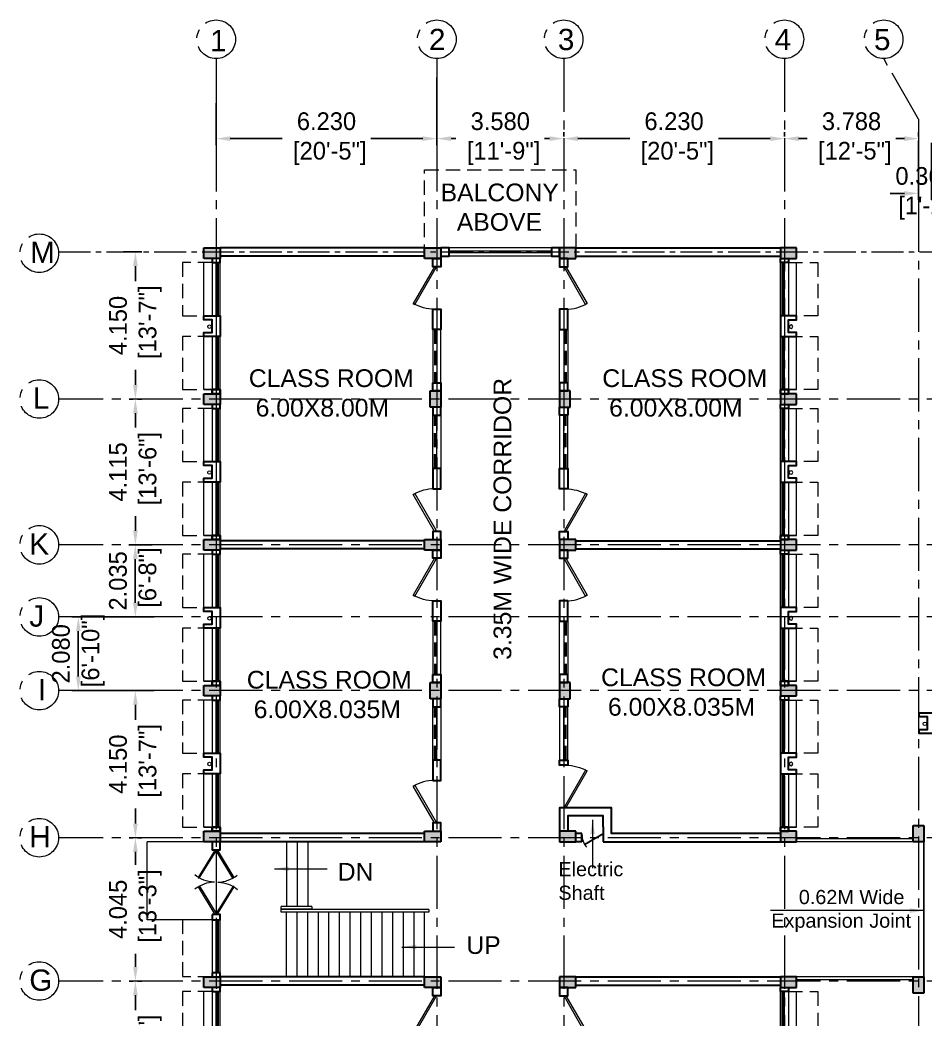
# Model space of a CAD drawing. Extents: x 1465 to 2206, y 779 to 1116.
# Drawn here: x 1785.58 to 1811.12, y 903.52 to 931.71 of the extents above; entities that cross this region are included whole.
import ezdxf

# ---------------------------------------------------------------- set-up
doc = ezdxf.new("R2010")
doc.units = 0
doc.header["$LTSCALE"] = 40
doc.header["$MEASUREMENT"] = 0
doc.header["$PDMODE"] = 32
doc.header["$PDSIZE"] = 0.02
doc.linetypes.add('CENTER2', pattern=[1.125, 0.75, -0.125, 0.125, -0.125])
doc.linetypes.add('DASHED', pattern=[0.75, 0.5, -0.25])
doc.layers.get('0').update_dxf_attribs({"linetype": 'CONTINUOUS'})
doc.layers.get('Defpoints').update_dxf_attribs({"linetype": 'CONTINUOUS'})
for name, color, linetype, lineweight in [('CLL LEV.', 252, 'CONTINUOUS', 18), ('COLUMN', 251, 'CONTINUOUS', 30), ('Door', 54, 'CONTINUOUS', 15), ('FIXTURE', 13, 'CONTINUOUS', 9), ('PROJECTION', 32, 'DASHED', 13), ('Railing', 22, 'CONTINUOUS', 13), ('Stair', 1, 'CONTINUOUS', 15), ('VENTILATOR', 6, 'DASHED', 13), ('Wall', 7, 'CONTINUOUS', 30), ('Window', 150, 'CONTINUOUS', 13), ('window wall', 7, 'CONTINUOUS', 18), ('Window-Wall', 7, 'CONTINUOUS', 13)]:
    doc.layers.add(name, color=color, linetype=linetype, lineweight=lineweight)
for name, color, linetype in [('Dim', 251, 'CONTINUOUS'), ('EXPANSION JOINT', 244, 'CONTINUOUS'), ('GRID', 4, 'CENTER2'), ('GRID TEXT', 142, 'CENTER2'), ('Hatch', 251, 'CONTINUOUS'), ('Text', 7, 'CONTINUOUS')]:
    doc.layers.add(name, color=color, linetype=linetype)
doc.styles.add('L120', font='simplex.shx', dxfattribs={"height": 3})
doc.styles.get("Standard").update_dxf_attribs({"font": 'txt.shx', "height": 0.03937})
doc.styles.add('Tabrej', font='GOTHIC.TTF')
doc.styles.add('Tabrej.', font='GOTHIC.TTF', dxfattribs={"height": 1})
doc.dimstyles.get("Standard").update_dxf_attribs({"dimtxt": 0.18, "dimasz": 0.18, "dimexe": 0.18, "dimexo": 0.0625, "dimgap": 0.09, "dimtad": 0, "dimtih": 1, "dimtoh": 1, "dimdec": 4, "dimzin": 0, "dimdsep": 46, "dimtxsty": 'Standard', "dimcen": 0.09, "dimadec": 0, "dimazin": 0, "dimtfac": 1, "dimtdec": 4, "dimtofl": 0, "dimtmove": 0, "dimatfit": 3, "dimfxl": 0, "dimtolj": 1, "dimtzin": 0, "dimarcsym": 0})
doc.dimstyles.new('Tabrej', dxfattribs={"dimtxt": 1.8, "dimasz": 1.2, "dimexe": 0.18, "dimexo": 0.0625, "dimgap": 0.09, "dimtad": 0, "dimzin": 0, "dimdsep": 46, "dimtxsty": 'Tabrej', "dimcen": 0.09, "dimclrd": 256, "dimclre": 256, "dimclrt": 7, "dimadec": 0, "dimazin": 0, "dimtfac": 1, "dimtofl": 0, "dimtmove": 0, "dimatfit": 3, "dimfxl": 0, "dimtolj": 1, "dimtzin": 0, "dimlwd": -1, "dimlwe": -1, "dimarcsym": 0})

# ---------------------------------------------------------------- blocks, each defined once
blk = doc.blocks.new('COLUMN 546')
at = {"layer": 'Hatch'}
h = blk.add_hatch(color=0, dxfattribs=at)
h.dxf.hatch_style = 1
h.paths.add_polyline_path([(0, 0), (0.3, 0), (0.3, 0.46), (0, 0.46)])
at = {"layer": 'COLUMN'}
for p, q in [((0.3, 0.46), (0, 0.46)), ((0, 0.46), (0, 0)), ((0.3, 0), (0.3, 0.46)), ((0, 0), (0.3, 0))]:
    blk.add_line(p, q, dxfattribs=at)
blk = doc.blocks.new('Door - Left Hung 36 in.')
blk.add_lwpolyline([(0.8, -1.3), (0, 0), (31.2, 18), (31.9, 16.7)], close=True)
blk.add_arc((0, 0), 36, 0, 37.3101)
blk = doc.blocks.new('WINDOW 1')
at = {"layer": 'CLL LEV.'}
for p, q in [((0, -0.23), (0, -0.46)), ((1.5, -0.23), (1.5, -0.46)), ((0, -0.46), (1.5, -0.46))]:
    blk.add_line(p, q, dxfattribs=at)
at = {"layer": 'PROJECTION', "ltscale": 0.02}
for p, q in [((0, -1.06), (0, -0.23)), ((1.5, -0.23), (1.5, -1.06)), ((1.5, -1.06), (0, -1.06))]:
    blk.add_line(p, q, dxfattribs=at)
at = {"layer": 'Window'}
for p, q in [((0, -0.051), (1.5, -0.051)), ((0, -0.081), (1.5, -0.081))]:
    blk.add_line(p, q, dxfattribs=at)
at = {"layer": 'Window-Wall'}
for p, q in [((0, 0), (1.5, 0)), ((0, -0.23), (0, 0)), ((1.5, 0), (1.5, -0.23)), ((0, -0.115), (1.5, -0.115)), ((1.5, -0.23), (0, -0.23))]:
    blk.add_line(p, q, dxfattribs=at)
blk = doc.blocks.new('SHAFT2')
at = {"layer": 'FIXTURE'}
blk.add_circle((0.302, 0.307), 0.05, dxfattribs=at)
at = {"layer": 'Wall'}
blk.add_lwpolyline([(0, 0.585), (0.46, 0.585), (0.46, 0.47), (0.23, 0.47), (0.23, 0.115), (0.46, 0.115), (0.46, 0), (0, 0), (0, 0.585)], dxfattribs=at)
blk = doc.blocks.new('VENT 2')
at = {"layer": 'VENTILATOR', "ltscale": 0.02}
for p, q in [((0, 0.182), (1.5, 0.182)), ((0, 0.152), (1.5, 0.152))]:
    blk.add_line(p, q, dxfattribs=at)
at = {"layer": 'Window-Wall'}
for p, q in [((0, 0.23), (1.5, 0.23)), ((0, 0), (0, 0.23)), ((0, 0.115), (1.5, 0.115)), ((1.5, 0), (0, 0)), ((1.5, 0.23), (1.5, 0))]:
    blk.add_line(p, q, dxfattribs=at)
blk = doc.blocks.new('*U14')
for p, q in [((0, 0), (0, -6)), ((40, 0), (40, -6))]:
    blk.add_line(p, q)
blk.add_lwpolyline([(0, 0), (34.64, 20), (35.52, 18.48), (0.87, -1.52)], close=True)
blk.add_arc((0, 0), 40, 0, 30)
blk = doc.blocks.new('DOOR1')
at = {"layer": 'Door', "xscale": 0.0300000000000013, "yscale": 0.0300000000000013, "zscale": 0.0300000000000013}
blk.add_blockref('*U14', (0, 0.18), dxfattribs=at)
blk = doc.blocks.new('class 1')
at = {"layer": 'Wall'}
for points in [[(0.23, 0), (0, 0), (0, -0.23), (0.23, -0.23), (0.23, 0)], [(0.23, -1.43), (0, -1.43), (0, -2.005), (0.23, -2.005), (0.23, -1.43)], [(0.23, -3.505), (0, -3.505), (0, -3.735), (0.23, -3.735), (0.23, -3.505)]]:
    blk.add_lwpolyline(points, dxfattribs=at)
at = {"layer": 'Wall', "rotation": 270}
for name, p in [('DOOR1', (0, -0.23)), ('VENT 2', (0, -2.005))]:
    blk.add_blockref(name, p, dxfattribs=at)
blk = doc.blocks.new('*D58')
at = {"layer": 'Defpoints', "color": 0, "transparency": 16777216}
for p in [(6.575, 4.873), (0.345, 4.148), (6.575, 3.084)]:
    blk.add_point(p, dxfattribs=at)
at = {"layer": 'Dim', "transparency": 16777216}
for p, q in [((6.575, 4.811), (6.575, 2.904)), ((0.345, 4.086), (0.345, 2.904)), ((0.745, 3.084), (2.208, 3.084)), ((6.175, 3.084), (4.712, 3.084))]:
    blk.add_line(p, q, dxfattribs=at)
for points in [[(0.745, 3.151), (0.745, 3.017), (0.345, 3.084)], [(6.175, 3.151), (6.175, 3.017), (6.575, 3.084)]]:
    blk.add_solid(points, dxfattribs=at)
at = {"layer": 'Dim', "color": 7, "transparency": 16777216, "insert": (3.46, 3.084), "char_height": 0.5, "attachment_point": 5, "style": 'Tabrej'}
blk.add_mtext('\\A1;6.230\\P [20\'-5"]', dxfattribs=at)
blk = doc.blocks.new('*D59')
at = {"layer": 'Defpoints', "color": 0, "transparency": 16777216}
for p in [(6.575, 3.084), (10.155, 3.084), (10.155, 3.084)]:
    blk.add_point(p, dxfattribs=at)
at = {"layer": 'Dim', "transparency": 16777216}
for p, q in [((10.155, 3.147), (10.155, 3.264)), ((6.575, 3.022), (6.575, 2.904)), ((6.975, 3.084), (7.113, 3.084)), ((9.755, 3.084), (9.617, 3.084))]:
    blk.add_line(p, q, dxfattribs=at)
for points in [[(6.975, 3.151), (6.975, 3.017), (6.575, 3.084)], [(9.755, 3.151), (9.755, 3.017), (10.155, 3.084)]]:
    blk.add_solid(points, dxfattribs=at)
at = {"layer": 'Dim', "color": 7, "transparency": 16777216, "insert": (8.365, 3.084), "char_height": 0.5, "attachment_point": 5, "style": 'Tabrej'}
blk.add_mtext('\\A1;3.580\\P [11\'-9"]', dxfattribs=at)
blk = doc.blocks.new('*D60')
at = {"layer": 'Defpoints', "color": 0, "transparency": 16777216}
for p in [(10.155, 3.084), (16.385, 3.084), (16.385, 3.084)]:
    blk.add_point(p, dxfattribs=at)
at = {"layer": 'Dim', "transparency": 16777216}
for p, q in [((10.155, 3.147), (10.155, 3.264)), ((16.385, 3.147), (16.385, 3.264)), ((10.555, 3.084), (12.018, 3.084)), ((15.985, 3.084), (14.522, 3.084))]:
    blk.add_line(p, q, dxfattribs=at)
for points in [[(10.555, 3.151), (10.555, 3.017), (10.155, 3.084)], [(15.985, 3.151), (15.985, 3.017), (16.385, 3.084)]]:
    blk.add_solid(points, dxfattribs=at)
at = {"layer": 'Dim', "color": 7, "transparency": 16777216, "insert": (13.27, 3.084), "char_height": 0.5, "attachment_point": 5, "style": 'Tabrej'}
blk.add_mtext('\\A1;6.230\\P [20\'-5"]', dxfattribs=at)
blk = doc.blocks.new('*D61')
at = {"layer": 'Defpoints', "color": 0, "transparency": 16777216}
for p in [(16.385, 3.084), (20.173, 3.084), (20.173, 3.084)]:
    blk.add_point(p, dxfattribs=at)
at = {"layer": 'Dim', "transparency": 16777216}
for p, q in [((16.385, 3.147), (16.385, 3.264)), ((20.173, 3.147), (20.173, 3.264)), ((16.785, 3.084), (17.027, 3.084)), ((19.773, 3.084), (19.531, 3.084))]:
    blk.add_line(p, q, dxfattribs=at)
for points in [[(16.785, 3.151), (16.785, 3.017), (16.385, 3.084)], [(19.773, 3.151), (19.773, 3.017), (20.173, 3.084)]]:
    blk.add_solid(points, dxfattribs=at)
at = {"layer": 'Dim', "color": 7, "transparency": 16777216, "insert": (18.279, 3.084), "char_height": 0.5, "attachment_point": 5, "style": 'Tabrej'}
blk.add_mtext('\\A1;3.788\\P [12\'-5"]', dxfattribs=at)
blk = doc.blocks.new('*D62')
at = {"layer": 'Defpoints', "color": 0, "transparency": 16777216}
for p in [(20.173, 3.084), (20.535, 3.024), (20.535, 1.539)]:
    blk.add_point(p, dxfattribs=at)
at = {"layer": 'Dim', "transparency": 16777216}
for p, q in [((20.173, 3.022), (20.173, 1.359)), ((20.535, 2.961), (20.535, 1.359)), ((19.773, 1.539), (19.373, 1.539)), ((20.935, 1.539), (21.335, 1.539))]:
    blk.add_line(p, q, dxfattribs=at)
for points in [[(19.773, 1.605), (19.773, 1.472), (20.173, 1.539)], [(20.935, 1.605), (20.935, 1.472), (20.535, 1.539)]]:
    blk.add_solid(points, dxfattribs=at)
at = {"layer": 'Dim', "color": 7, "transparency": 16777216, "insert": (20.354, 1.539), "char_height": 0.5, "attachment_point": 5, "style": 'Tabrej'}
blk.add_mtext('\\A1;0.362\\P [1\'-2"]', dxfattribs=at)
blk = doc.blocks.new('*D73')
at = {"layer": 'Defpoints', "color": 0, "transparency": 16777216}
for p in [(-2.329, -0.115), (-1.934, -4.265), (-1.934, -4.265)]:
    blk.add_point(p, dxfattribs=at)
at = {"layer": 'Dim', "transparency": 16777216}
for p, q in [((-2.267, -0.115), (-1.754, -0.115)), ((-1.934, -0.515), (-1.934, -0.938)), ((-1.934, -3.865), (-1.934, -3.442)), ((-1.996, -4.265), (-2.114, -4.265))]:
    blk.add_line(p, q, dxfattribs=at)
for points in [[(-2.001, -0.515), (-1.867, -0.515), (-1.934, -0.115)], [(-2.001, -3.865), (-1.867, -3.865), (-1.934, -4.265)]]:
    blk.add_solid(points, dxfattribs=at)
at = {"layer": 'Dim', "color": 7, "transparency": 16777216, "insert": (-1.934, -2.19), "char_height": 0.5, "attachment_point": 5, "rotation": 90, "style": 'Tabrej'}
blk.add_mtext('\\A1;4.150\\P [13\'-7"]', dxfattribs=at)
blk = doc.blocks.new('*D74')
at = {"layer": 'Defpoints', "color": 0, "transparency": 16777216}
for p in [(-1.934, -4.265), (-1.934, -8.38), (-1.934, -8.38)]:
    blk.add_point(p, dxfattribs=at)
at = {"layer": 'Dim', "transparency": 16777216}
for p, q in [((-1.871, -4.265), (-1.754, -4.265)), ((-1.934, -4.665), (-1.934, -5.07)), ((-1.934, -7.98), (-1.934, -7.575)), ((-1.996, -8.38), (-2.114, -8.38))]:
    blk.add_line(p, q, dxfattribs=at)
for points in [[(-2.001, -4.665), (-1.867, -4.665), (-1.934, -4.265)], [(-2.001, -7.98), (-1.867, -7.98), (-1.934, -8.38)]]:
    blk.add_solid(points, dxfattribs=at)
at = {"layer": 'Dim', "color": 7, "transparency": 16777216, "insert": (-1.934, -6.322), "char_height": 0.5, "attachment_point": 5, "rotation": 90, "style": 'Tabrej'}
blk.add_mtext('\\A1;4.115\\P [13\'-6"]', dxfattribs=at)
blk = doc.blocks.new('*D75')
at = {"layer": 'Defpoints', "color": 0, "transparency": 16777216}
for p in [(-1.934, -12.495), (-1.934, -16.645), (-1.934, -16.645)]:
    blk.add_point(p, dxfattribs=at)
at = {"layer": 'Dim', "transparency": 16777216}
for p, q in [((-1.871, -12.495), (-1.754, -12.495)), ((-1.934, -12.895), (-1.934, -13.318)), ((-1.934, -16.245), (-1.934, -15.822)), ((-1.996, -16.645), (-2.114, -16.645))]:
    blk.add_line(p, q, dxfattribs=at)
for points in [[(-2.001, -12.895), (-1.867, -12.895), (-1.934, -12.495)], [(-2.001, -16.245), (-1.867, -16.245), (-1.934, -16.645)]]:
    blk.add_solid(points, dxfattribs=at)
at = {"layer": 'Dim', "color": 7, "transparency": 16777216, "insert": (-1.934, -14.57), "char_height": 0.5, "attachment_point": 5, "rotation": 90, "style": 'Tabrej'}
blk.add_mtext('\\A1;4.150\\P [13\'-7"]', dxfattribs=at)
blk = doc.blocks.new('*D76')
at = {"layer": 'Defpoints', "color": 0, "transparency": 16777216}
for p in [(-1.934, -16.645), (-1.934, -20.69), (-1.934, -20.69)]:
    blk.add_point(p, dxfattribs=at)
at = {"layer": 'Dim', "transparency": 16777216}
for p, q in [((-1.871, -16.645), (-1.754, -16.645)), ((-1.934, -17.045), (-1.934, -17.415)), ((-1.934, -20.29), (-1.934, -19.92)), ((-1.996, -20.69), (-2.114, -20.69))]:
    blk.add_line(p, q, dxfattribs=at)
for points in [[(-2.001, -17.045), (-1.867, -17.045), (-1.934, -16.645)], [(-2.001, -20.29), (-1.867, -20.29), (-1.934, -20.69)]]:
    blk.add_solid(points, dxfattribs=at)
at = {"layer": 'Dim', "color": 7, "transparency": 16777216, "insert": (-1.934, -18.667), "char_height": 0.5, "attachment_point": 5, "rotation": 90, "style": 'Tabrej'}
blk.add_mtext('\\A1;4.045\\P [13\'-3"]', dxfattribs=at)
blk = doc.blocks.new('*D77')
at = {"layer": 'Defpoints', "color": 0, "transparency": 16777216}
for p in [(-1.934, -20.69), (-1.934, -24.84), (-1.934, -24.84)]:
    blk.add_point(p, dxfattribs=at)
at = {"layer": 'Dim', "transparency": 16777216}
for p, q in [((-1.871, -20.69), (-1.754, -20.69)), ((-1.934, -21.09), (-1.934, -21.513)), ((-1.934, -24.44), (-1.934, -24.017)), ((-1.996, -24.84), (-2.114, -24.84))]:
    blk.add_line(p, q, dxfattribs=at)
for points in [[(-2.001, -21.09), (-1.867, -21.09), (-1.934, -20.69)], [(-2.001, -24.44), (-1.867, -24.44), (-1.934, -24.84)]]:
    blk.add_solid(points, dxfattribs=at)
at = {"layer": 'Dim', "color": 7, "transparency": 16777216, "insert": (-1.934, -22.765), "char_height": 0.5, "attachment_point": 5, "rotation": 90, "style": 'Tabrej'}
blk.add_mtext('\\A1;4.150\\P [13\'-7"]', dxfattribs=at)
blk = doc.blocks.new('*D85')
at = {"layer": 'Defpoints', "color": 0, "transparency": 16777216}
for p in [(-3.545, -10.415), (-1.337, -10.415), (-1.337, -12.495)]:
    blk.add_point(p, dxfattribs=at)
at = {"layer": 'Dim', "transparency": 16777216}
for p, q in [((-1.4, -10.415), (-3.725, -10.415)), ((-3.545, -12.095), (-3.545, -10.815)), ((-1.4, -12.495), (-3.725, -12.495))]:
    blk.add_line(p, q, dxfattribs=at)
for points in [[(-3.611, -10.815), (-3.478, -10.815), (-3.545, -10.415)], [(-3.611, -12.095), (-3.478, -12.095), (-3.545, -12.495)]]:
    blk.add_solid(points, dxfattribs=at)
at = {"layer": 'Dim', "color": 7, "transparency": 16777216, "insert": (-3.545, -11.455), "char_height": 0.5, "attachment_point": 5, "rotation": 90, "style": 'Tabrej'}
blk.add_mtext('\\A1;2.080\\P [6\'-10"]', dxfattribs=at)
blk = doc.blocks.new('*D86')
at = {"layer": 'Defpoints', "color": 0, "transparency": 16777216}
for p in [(-1.936, -8.38), (-1.4, -8.38), (-1.4, -10.415)]:
    blk.add_point(p, dxfattribs=at)
at = {"layer": 'Dim', "transparency": 16777216}
for p, q in [((-1.462, -8.38), (-2.116, -8.38)), ((-1.936, -10.015), (-1.936, -8.78)), ((-1.462, -10.415), (-2.116, -10.415))]:
    blk.add_line(p, q, dxfattribs=at)
for points in [[(-2.002, -8.78), (-1.869, -8.78), (-1.936, -8.38)], [(-2.002, -10.015), (-1.869, -10.015), (-1.936, -10.415)]]:
    blk.add_solid(points, dxfattribs=at)
at = {"layer": 'Dim', "color": 7, "transparency": 16777216, "insert": (-1.936, -9.397), "char_height": 0.5, "attachment_point": 5, "rotation": 90, "style": 'Tabrej'}
blk.add_mtext('\\A1;2.035\\P [6\'-8"]', dxfattribs=at)
blk = doc.blocks.new('567UYH')
at = {"layer": 'Door'}
blk.add_line((-16.985, -16.69), (-16.985, -18.51), dxfattribs=at)
at = {"layer": 'EXPANSION JOINT', "linetype": 'ByBlock', "ltscale": 0.05}
blk.add_line((2.993, -20.275), (2.993, -16.46), dxfattribs=at)
at = {"layer": 'PROJECTION', "ltscale": 0.02}
for p, q in [((-17.93, -18.66), (-17.93, -20.275)), ((-17.1, -18.66), (-17.93, -18.66)), ((-17.1, -20.275), (-17.93, -20.275))]:
    blk.add_line(p, q, dxfattribs=at)
blk.add_lwpolyline([(-10.64, 0), (-11.1, 0), (-11.1, 2.5), (-6.83, 2.5), (-6.83, 0)], dxfattribs=at)
at = {"layer": 'Railing', "linetype": 'ByBlock', "ltscale": 0.05}
for p, q in [((2.693, -16.38), (-0.6, -16.38)), ((2.693, -16.46), (-0.6, -16.46)), ((-14.285, -18.29), (-15.15, -18.29)), ((-15.15, -18.365), (-15.15, -18.29)), ((-14.285, -18.29), (-14.285, -18.365)), ((-14.285, -18.365), (-15.15, -18.365)), ((-10.985, -18.37), (-15.15, -18.37)), ((-14.285, -18.37), (-15.15, -18.37)), ((-15.15, -18.445), (-15.15, -18.37)), ((-10.985, -18.445), (-15.15, -18.445)), ((-10.985, -18.37), (-10.985, -18.445)), ((2.693, -20.275), (-0.6, -20.275)), ((2.693, -20.355), (-0.6, -20.355))]:
    blk.add_line(p, q, dxfattribs=at)
at = {"layer": 'Stair', "linetype": 'ByBlock', "ltscale": 0.05}
for p, q in [((-18.93, -18.66), (-18.93, -16.46)), ((-17.33, -16.46), (-18.93, -16.46)), ((-15, -16.46), (-15, -18.29)), ((-14.7, -16.46), (-14.7, -18.29)), ((-14.4, -16.46), (-14.4, -18.29)), ((-15, -20.275), (-15, -18.445)), ((-14.7, -20.275), (-14.7, -18.445)), ((-14.4, -20.275), (-14.4, -18.445)), ((-14.1, -20.275), (-14.1, -18.445)), ((-13.8, -20.275), (-13.8, -18.445)), ((-13.5, -20.275), (-13.5, -18.445)), ((-13.2, -20.275), (-13.2, -18.445)), ((-12.9, -20.275), (-12.9, -18.445)), ((-12.6, -20.275), (-12.6, -18.445)), ((-12.3, -20.275), (-12.3, -18.445)), ((-12, -20.275), (-12, -18.445)), ((-11.7, -20.275), (-11.7, -18.445)), ((-11.4, -20.275), (-11.4, -18.445)), ((-11.1, -20.275), (-11.1, -18.445)), ((-17.1, -18.66), (-18.93, -18.66))]:
    blk.add_line(p, q, dxfattribs=at)
at = {"layer": 'Wall'}
for p, q in [((-11.1, 0.3), (-16.87, 0.3)), ((-6.83, 0.3), (-1.06, 0.3)), ((-11.1, 0.07), (-16.87, 0.07)), ((-6.83, 0.07), (-1.06, 0.07)), ((-11.1, -7.965), (-16.87, -7.965)), ((-6.83, -7.965), (-1.06, -7.965)), ((-11.1, -8.195), (-16.87, -8.195)), ((-6.83, -8.195), (-1.06, -8.195)), ((-6.06, -16.041), (-6.06, -16.46)), ((-11.1, -16.23), (-16.87, -16.23)), ((-6.66, -16.23), (-6.83, -16.23)), ((-6.66, -16.46), (-6.66, -16.23)), ((-11.1, -16.46), (-16.87, -16.46)), ((-6.66, -16.46), (-6.83, -16.46)), ((-6.06, -16.46), (-1.06, -16.46)), ((-11.1, -20.275), (-16.87, -20.275)), ((-6.83, -20.275), (-1.06, -20.275)), ((-11.1, -20.505), (-16.87, -20.505)), ((-6.83, -20.505), (-1.06, -20.505))]:
    blk.add_line(p, q, dxfattribs=at)
for points in [[(-10.64, 0.3), (-10.64, 0.07), (-10.41, 0.07), (-10.41, 0.3), (-10.64, 0.3)], [(-7.52, 0.3), (-7.52, 0.07), (-7.29, 0.07), (-7.29, 0.3), (-7.52, 0.3)], [(-17.1, 0), (-17.1, -0.115), (-16.87, -0.115), (-16.87, 0), (-17.1, 0)], [(-0.83, 0), (-0.83, -0.115), (-1.06, -0.115), (-1.06, 0), (-0.83, 0)], [(-17.1, -3.7), (-17.1, -3.815), (-16.87, -3.815), (-16.87, -3.7), (-17.1, -3.7)], [(-17.1, -3.815), (-17.1, -3.7), (-16.87, -3.7), (-16.87, -3.815), (-17.1, -3.815)], [(-0.83, -3.815), (-0.83, -3.7), (-1.06, -3.7), (-1.06, -3.815), (-0.83, -3.815)], [(-0.83, -3.7), (-0.83, -3.815), (-1.06, -3.815), (-1.06, -3.7), (-0.83, -3.7)], [(-17.1, -4.115), (-17.1, -4.23), (-16.87, -4.23), (-16.87, -4.115), (-17.1, -4.115)], [(-0.83, -4.115), (-0.83, -4.23), (-1.06, -4.23), (-1.06, -4.115), (-0.83, -4.115)], [(-17.1, -7.93), (-17.1, -7.815), (-16.87, -7.815), (-16.87, -7.93), (-17.1, -7.93)], [(-17.1, -7.815), (-17.1, -7.93), (-16.87, -7.93), (-16.87, -7.815), (-17.1, -7.815)], [(-0.83, -7.93), (-0.83, -7.815), (-1.06, -7.815), (-1.06, -7.93), (-0.83, -7.93)], [(-0.83, -7.815), (-0.83, -7.93), (-1.06, -7.93), (-1.06, -7.815), (-0.83, -7.815)], [(-17.1, -8.23), (-17.1, -8.345), (-16.87, -8.345), (-16.87, -8.23), (-17.1, -8.23)], [(-0.83, -8.23), (-0.83, -8.345), (-1.06, -8.345), (-1.06, -8.23), (-0.83, -8.23)], [(-17.1, -12.045), (-17.1, -11.93), (-16.87, -11.93), (-16.87, -12.045), (-17.1, -12.045)], [(-17.1, -11.93), (-17.1, -12.045), (-16.87, -12.045), (-16.87, -11.93), (-17.1, -11.93)], [(-0.83, -12.045), (-0.83, -11.93), (-1.06, -11.93), (-1.06, -12.045), (-0.83, -12.045)], [(-0.83, -11.93), (-0.83, -12.045), (-1.06, -12.045), (-1.06, -11.93), (-0.83, -11.93)], [(-17.1, -12.345), (-17.1, -12.46), (-16.87, -12.46), (-16.87, -12.345), (-17.1, -12.345)], [(-0.83, -12.345), (-0.83, -12.46), (-1.06, -12.46), (-1.06, -12.345), (-0.83, -12.345)], [(-7.06, -12.655), (-7.29, -12.655), (-7.29, -12.425), (-7.06, -12.425), (-7.06, -12.655)], [(-7.06, -14.3), (-7.29, -14.3), (-7.29, -14.155), (-7.06, -14.155), (-7.06, -14.3)], [(-1.06, -16.23), (-5.83, -16.23), (-5.83, -15.5), (-7.29, -15.5), (-7.29, -16.16)], [(-6.06, -16.041), (-6.06, -15.73), (-7.06, -15.73), (-7.06, -16.16)], [(-17.1, -16.16), (-17.1, -16.045), (-16.87, -16.045), (-16.87, -16.16), (-17.1, -16.16)], [(-17.1, -16.045), (-17.1, -16.16), (-16.87, -16.16), (-16.87, -16.045), (-17.1, -16.045)], [(-0.83, -16.16), (-0.83, -16.045), (-1.06, -16.045), (-1.06, -16.16), (-0.83, -16.16)], [(-0.83, -16.045), (-0.83, -16.16), (-1.06, -16.16), (-1.06, -16.045), (-0.83, -16.045)], [(-17.1, -16.46), (-17.1, -16.69), (-16.87, -16.69), (-16.87, -16.46), (-17.1, -16.46)], [(-17.1, -18.51), (-17.1, -18.66), (-16.87, -18.66), (-16.87, -18.51), (-17.1, -18.51)], [(-17.1, -20.16), (-17.1, -20.275), (-16.87, -20.275), (-16.87, -20.16), (-17.1, -20.16)], [(-17.1, -20.575), (-17.1, -20.69), (-16.87, -20.69), (-16.87, -20.575), (-17.1, -20.575)], [(-0.83, -20.575), (-0.83, -20.69), (-1.06, -20.69), (-1.06, -20.575), (-0.83, -20.575)]]:
    blk.add_lwpolyline(points, dxfattribs=at)
at = {"layer": 'Window', "linetype": 'ByBlock', "ltscale": 0.05}
for p, q in [((-7.52, 0.21), (-10.41, 0.21)), ((-7.52, 0.16), (-10.41, 0.16))]:
    blk.add_line(p, q, dxfattribs=at)
at = {"layer": 'Window'}
for p, q in [((-16.951, -20.16), (-16.951, -18.66)), ((-16.921, -20.16), (-16.921, -18.66))]:
    blk.add_line(p, q, dxfattribs=at)
at = {"layer": 'window wall', "linetype": 'ByBlock', "ltscale": 0.05}
for p, q in [((-7.52, 0.3), (-10.41, 0.3)), ((-7.52, 0.07), (-10.41, 0.07))]:
    blk.add_line(p, q, dxfattribs=at)
at = {"layer": 'Window-Wall'}
for p, q in [((-16.87, -18.66), (-17.1, -18.66)), ((-17.1, -18.66), (-17.1, -20.16)), ((-16.985, -20.16), (-16.985, -18.66)), ((-16.87, -20.16), (-16.87, -18.66)), ((-17.1, -20.16), (-16.87, -20.16))]:
    blk.add_line(p, q, dxfattribs=at)
at = {"linetype": 'ByBlock', "xscale": -1}
for p in [(-10.64, 0), (-10.64, -8.23), (-10.64, -20.575)]:
    blk.add_blockref('class 1', p, dxfattribs=at)
at = {"linetype": 'ByBlock'}
for p in [(-7.29, 0), (-7.29, -8.23), (-7.29, -20.575)]:
    blk.add_blockref('class 1', p, dxfattribs=at)
at = {"linetype": 'ByBlock', "rotation": 180}
for p in [(-10.64, -7.93), (-10.64, -16.16)]:
    blk.add_blockref('class 1', p, dxfattribs=at)
at = {"linetype": 'ByBlock', "xscale": -1, "rotation": 180}
blk.add_blockref('class 1', (-7.29, -7.93), dxfattribs=at)
at = {"layer": 'CLL LEV.', "extrusion": (0, 0, -1), "zscale": -1, "rotation": 90}
for p in [(16.87, -1.615), (16.87, -3.7), (16.87, -5.73), (16.87, -7.815), (16.87, -9.845), (16.87, -11.93), (16.87, -13.96), (16.87, -16.045), (16.87, -22.19)]:
    blk.add_blockref('WINDOW 1', p, dxfattribs=at)
at = {"layer": 'CLL LEV.', "rotation": 89.99999999999999}
for p in [(-1.06, -1.615), (-1.06, -3.7), (-1.06, -5.73), (-1.06, -7.815), (-1.06, -9.845), (-1.06, -11.93), (-1.06, -13.96), (-1.06, -16.045), (-1.06, -22.19)]:
    blk.add_blockref('WINDOW 1', p, dxfattribs=at)
at = {"layer": 'Door', "extrusion": (0, 0, -1)}
for p, xscale, yscale, zscale, rotation in [((6.06, -16.244), -0.0166737001802426, 0.0166737001802426, -0.0166737001802426, 179.2492613240871), ((17.017, -16.69), 0.0252777777711346, 0.0252777777711346, -0.0252777777770783, 271.6719586420574), ((16.953, -18.51), 0.0252777777711346, 0.0252777777711346, -0.0252777777770783, 91.67195864282264)]:
    blk.add_blockref('Door - Left Hung 36 in.', p, dxfattribs=dict(at, xscale=xscale, yscale=yscale, zscale=zscale, rotation=rotation))
at = {"layer": 'Door', "xscale": 0.0252777777711346, "yscale": 0.0252777777711346, "zscale": 0.0252777777711346}
for p, rotation in [((-16.953, -16.69), 271.0643781185487), ((-17.017, -18.509), 91.06437811778363)]:
    blk.add_blockref('Door - Left Hung 36 in.', p, dxfattribs=dict(at, rotation=rotation))
at = {"layer": 'Wall', "color": 7, "extrusion": (0, 0, -1), "zscale": -1}
for p, rotation in [((16.87, 0.3), 270), ((10.64, 0.3), 270), ((16.87, -3.815), 270), ((16.87, -7.93), 270), ((10.64, -7.93), 270), ((16.87, -12.045), 270), ((-2.693, -16), 180), ((16.87, -16.16), 270), ((10.64, -16.16), 270), ((16.87, -20.275), 270), ((10.64, -20.275), 270), ((-2.693, -20.275), 180)]:
    blk.add_blockref('COLUMN 546', p, dxfattribs=dict(at, rotation=rotation))
at = {"layer": 'Wall', "color": 7, "extrusion": (0, 0, -1), "xscale": -1, "zscale": -1, "rotation": 90}
for p in [(7.29, 0.3), (1.06, 0.3), (1.06, -3.815), (7.29, -7.93), (1.06, -7.93), (1.06, -12.045), (7.29, -16.16), (1.06, -16.16), (7.29, -20.275), (1.06, -20.275)]:
    blk.add_blockref('COLUMN 546', p, dxfattribs=at)
at = {"layer": 'Wall', "linetype": 'ByBlock', "rotation": 180}
for p in [(-16.87, -1.615), (-16.87, -5.73), (-16.87, -9.845), (-16.87, -13.96)]:
    blk.add_blockref('SHAFT2', p, dxfattribs=at)
at = {"layer": 'Wall', "linetype": 'ByBlock', "extrusion": (0, 0, -1), "zscale": -1, "rotation": 180}
for p in [(1.06, -1.615), (1.06, -5.73), (1.06, -9.845), (1.06, -13.96)]:
    blk.add_blockref('SHAFT2', p, dxfattribs=at)
at = {"layer": 'Wall', "color": 7, "extrusion": (0, 0, -1), "zscale": -1}
for p in [(10.64, -4.195), (10.64, -12.425)]:
    blk.add_blockref('COLUMN 546', p, dxfattribs=at)
at = {"layer": 'Wall', "color": 7, "extrusion": (0, 0, -1), "xscale": -1, "zscale": -1}
for p in [(7.29, -4.195), (7.29, -12.425)]:
    blk.add_blockref('COLUMN 546', p, dxfattribs=at)
at = {"layer": 'Wall', "extrusion": (0, 0, -1), "zscale": -1, "rotation": 90}
for name, p in [('VENT 2', (7.29, -14.155)), ('DOOR1', (7.29, -15.5))]:
    blk.add_blockref(name, p, dxfattribs=at)
at = {"layer": 'Wall', "linetype": 'ByBlock', "extrusion": (0, 0, -1), "xscale": -1, "zscale": -1, "rotation": 180}
blk.add_blockref('SHAFT2', (-3.32, -12.823), dxfattribs=at)
at = {"layer": 'Text', "attachment_point": 1, "style": 'Tabrej.'}
for s, width, insert, char_height in [('\\pi0.11296;{\\fArial|b0|i0|c0|p34;BALCONY \\P\\pi0.56913;ABOVE }', 3.50764, (-10.762, 2.116), 0.5), ('{\\fArial|b0|i0|c0|p34;CLASS ROOM\\P 6.00X8.00M}', 19.98968, (-16.063, -3.126), 0.5), ('{\\fArial|b0|i0|c0|p34;CLASS ROOM\\P 6.00X8.00M}', 19.98968, (-6.086, -3.126), 0.5), ('{\\fArial|b0|i0|c0|p34;CLASS ROOM\\P 6.00X8.035M}', 19.98968, (-16.119, -11.637), 0.5), ('{\\fArial|b0|i0|c0|p34;CLASS ROOM\\P 6.00X8.035M}', 19.98968, (-6.12, -11.568), 0.5), ('{\\fArial|b0|i0|c0|p34;DN}', 1.50962, (-13.553, -17.056), 0.5), ('{\\fArial|b0|i0|c0|p34;Electric \\PShaft}', 19.98968, (-7.324, -17.032), 0.4), ('{\\fArial|b0|i0|c0|p34;     0.62M Wide \\PExpansion Joint}', 19.98968, (-1.314, -17.819), 0.4), ('{\\fArial|b0|i0|c0|p34;UP}', 1.50962, (-9.924, -19.125), 0.5)]:
    blk.add_mtext_dynamic_manual_height_columns(s, width=width, gutter_width=5, heights=[0], dxfattribs=dict(at, insert=insert, char_height=char_height))
at = {"layer": 'Text', "insert": (-9.155, -11.325), "char_height": 0.5, "attachment_point": 1, "rotation": 90, "style": 'Tabrej.'}
blk.add_mtext_dynamic_manual_height_columns('{\\fArial|b0|i0|c0|p34;3.35M WIDE CORRIDOR}', width=19.98968, gutter_width=5, heights=[0], dxfattribs=at)
at = {"layer": 'Dim'}
for points in [[(-6.36, -15.843), (-6.36, -17.202)], [(-15.339, -17.222), (-13.855, -17.222)], [(2.991, -18.403), (-1.335, -18.403)], [(-11.739, -19.43), (-10.255, -19.43)]]:
    blk.add_leader(points, dimstyle='Standard', override={"dimscale": 40, "dimasz": 0.01, "dimgap": 0.09, "dimtad": 0, "dimpost": "'", "dimtxsty": 'L120', "dimarcsym": 1}, dxfattribs=at)
blk = doc.blocks.new('GTREY')
at = {"layer": 'GRID', "lineweight": 18, "ltscale": 0.05}
for p, q in [((0.345, 5.343), (0.345, -45.5572)), ((6.575, 5.343), (6.575, -45.5572)), ((10.155, 5.343), (10.155, -45.5572)), ((16.385, 5.343), (16.385, -45.5572)), ((20.173, 3.636), (19.1875, 5.343)), ((20.173, 3.636), (20.173, -45.5572)), ((71.4016, -4.2649), (-4.1023, -4.2649)), ((71.4016, -8.3799), (-4.1023, -8.3799)), ((71.4016, -10.415), (-4.1023, -10.415)), ((71.4016, -12.495), (-4.1023, -12.495)), ((71.4016, -16.645), (-4.1023, -16.645)), ((71.4016, -20.69), (-4.1023, -20.69))]:
    blk.add_line(p, q, dxfattribs=at)
at = {"layer": 'GRID', "lineweight": 18, "ltscale": 0.03}
blk.add_line((-4.1023, -0.115), (71.4016, -0.115), dxfattribs=at)
at = {"layer": 'GRID TEXT', "linetype": 'ByBlock', "lineweight": 20, "ltscale": 0.05}
for centre in [(0.345, 5.8877), (6.575, 5.8877), (10.155, 5.8877), (16.385, 5.8877), (19.1875, 5.8877), (-4.6471, -0.1499), (-4.6471, -4.2649), (-4.6471, -8.3799), (-4.6471, -10.415), (-4.6471, -12.495), (-4.6471, -16.645), (-4.6471, -20.69)]:
    blk.add_circle(centre, 0.5447, dxfattribs=at)
at = {"layer": 'GRID TEXT', "lineweight": 18, "ltscale": 0.05, "char_height": 0.6, "attachment_point": 1, "style": 'Tabrej.'}
for s, insert in [('{\\fArial|b0|i0|c0|p34;1}', (0.1732, 6.1502)), ('{\\fArial|b0|i0|c0|p34;2}', (6.3512, 6.1826)), ('{\\fArial|b0|i0|c0|p34;3}', (9.9906, 6.1824)), ('{\\fArial|b0|i0|c0|p34;4}', (16.1108, 6.1811)), ('{\\fArial|b0|i0|c0|p34;5}', (18.9133, 6.1811)), ('{\\fArial|b0|i0|c0|p34;M}', (-4.9057, 0.1762)), ('{\\fArial|b0|i0|c0|p34;L}', (-4.8305, -3.9388)), ('{\\fArial|b0|i0|c0|p34;K}', (-4.9291, -8.0538)), ('{\\fArial|b0|i0|c0|p34;J}', (-4.9291, -10.0889)), ('{\\fArial|b0|i0|c0|p34;I}', (-4.6839, -12.1689)), ('{\\fArial|b0|i0|c0|p34;H}', (-4.9291, -16.3189)), ('{\\fArial|b0|i0|c0|p34;G}', (-4.9291, -20.3639))]:
    blk.add_mtext_dynamic_manual_height_columns(s, width=2.477927, gutter_width=5, heights=[0], dxfattribs=dict(at, insert=insert))
at = {"layer": 'Dim'}
for base, p1, p2, picture, middle in [((6.575, 3.084), (0.345, 4.1485), (6.575, 4.8734), '*D58', (3.46, 3.084)), ((20.535, 1.5385), (20.173, 3.084), (20.535, 3.0237), '*D62', (20.354, 1.5385))]:
    dim = blk.add_linear_dim(base=base, p1=p1, p2=p2, text='<>\\P[]', dimstyle='Tabrej', override={"dimtxt": 0.5, "dimasz": 0.4, "dimdec": 3}, dxfattribs=at)
    dim.commit()
    dim.dimension.update_dxf_attribs({"geometry": picture, "text_midpoint": middle, "dimtype": 128})
for base, p1, p2, picture, middle in [((10.155, 3.084), (6.575, 3.084), (10.155, 3.084), '*D59', (8.365, 3.084)), ((16.385, 3.084), (10.155, 3.084), (16.385, 3.084), '*D60', (13.27, 3.084)), ((20.173, 3.084), (16.385, 3.084), (20.173, 3.084), '*D61', (18.279, 3.084))]:
    dim = blk.add_linear_dim(base=base, p1=p1, p2=p2, text='<>\\P[]', dimstyle='Tabrej', override={"dimtxt": 0.5, "dimasz": 0.4, "dimdec": 3}, dxfattribs=at)
    dim.commit()
    dim.dimension.update_dxf_attribs({"geometry": picture, "text_midpoint": middle})
for base, p1, p2, picture, middle in [((-1.9339, -4.2649), (-2.3291, -0.115), (-1.9339, -4.2649), '*D73', (-1.9339, -2.19)), ((-1.9339, -8.3799), (-1.9339, -4.2649), (-1.9339, -8.3799), '*D74', (-1.9339, -6.3224)), ((-1.9339, -16.645), (-1.9339, -12.495), (-1.9339, -16.645), '*D75', (-1.9339, -14.57)), ((-1.9339, -20.69), (-1.9339, -16.645), (-1.9339, -20.69), '*D76', (-1.9339, -18.6675)), ((-1.9339, -24.84), (-1.9339, -20.69), (-1.9339, -24.84), '*D77', (-1.9339, -22.765))]:
    dim = blk.add_linear_dim(base=base, p1=p1, p2=p2, angle=90, text='<>\\P[]', dimstyle='Tabrej', override={"dimtxt": 0.5, "dimasz": 0.4, "dimdec": 3}, dxfattribs=at)
    dim.commit()
    dim.dimension.update_dxf_attribs({"geometry": picture, "text_midpoint": middle})
for base, p1, p2, picture, middle in [((-1.9356, -8.3799), (-1.3997, -10.415), (-1.3997, -8.3799), '*D86', (-1.9356, -9.3975)), ((-3.5446, -10.415), (-1.3372, -12.495), (-1.3372, -10.415), '*D85', (-3.5446, -11.455))]:
    dim = blk.add_linear_dim(base=base, p1=p1, p2=p2, angle=90, text='<>\\P[]', dimstyle='Tabrej', override={"dimtxt": 0.5, "dimasz": 0.4, "dimdec": 3}, dxfattribs=at)
    dim.commit()
    dim.dimension.update_dxf_attribs({"geometry": picture, "text_midpoint": middle, "dimtype": 128})

msp = doc.modelspace()

# ---------------------------------------------------------------- block references
at = {"layer": 'GRID'}
msp.add_blockref('GTREY', (1790.7686, 925.2816), dxfattribs=at)
at = {"layer": 'Window-Wall'}
msp.add_blockref('567UYH', (1808.0986, 924.9816), dxfattribs=at)

doc.saveas('drawing.dxf')
